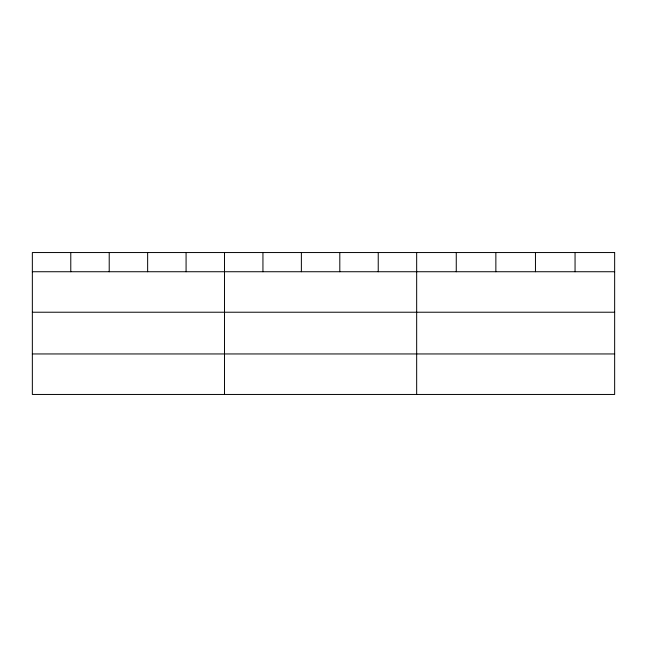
<?xml version="1.0" encoding="UTF-8"?>
<svg xmlns="http://www.w3.org/2000/svg" width="647" height="647" viewBox="0 0 647 647"><rect width="100%" height="100%" fill="white"/><g stroke="black" fill="none" stroke-linecap="round" stroke-linejoin="round"><path stroke-width="0.97" d="M32.35 271.732L614.65 271.732M32.35 312.226L614.65 312.226M32.35 353.949L614.65 353.949M575.054 252.548L575.054 271.732M535.457 252.548L535.457 271.732M495.861 252.548L495.861 271.732M456.264 252.548L456.264 271.732M416.668 252.548L416.668 394.452M378.236 252.548L378.236 271.732M339.804 252.548L339.804 271.732M301.373 252.548L301.373 271.732M262.941 252.548L262.941 271.732M224.509 252.548L224.509 394.452M186.077 252.548L186.077 271.732M147.645 252.548L147.645 271.732M109.214 252.548L109.214 271.732M70.782 252.548L70.782 271.732M614.65 252.548L32.35 252.548L32.35 394.452L614.65 394.452L614.65 252.548"/></g></svg>
